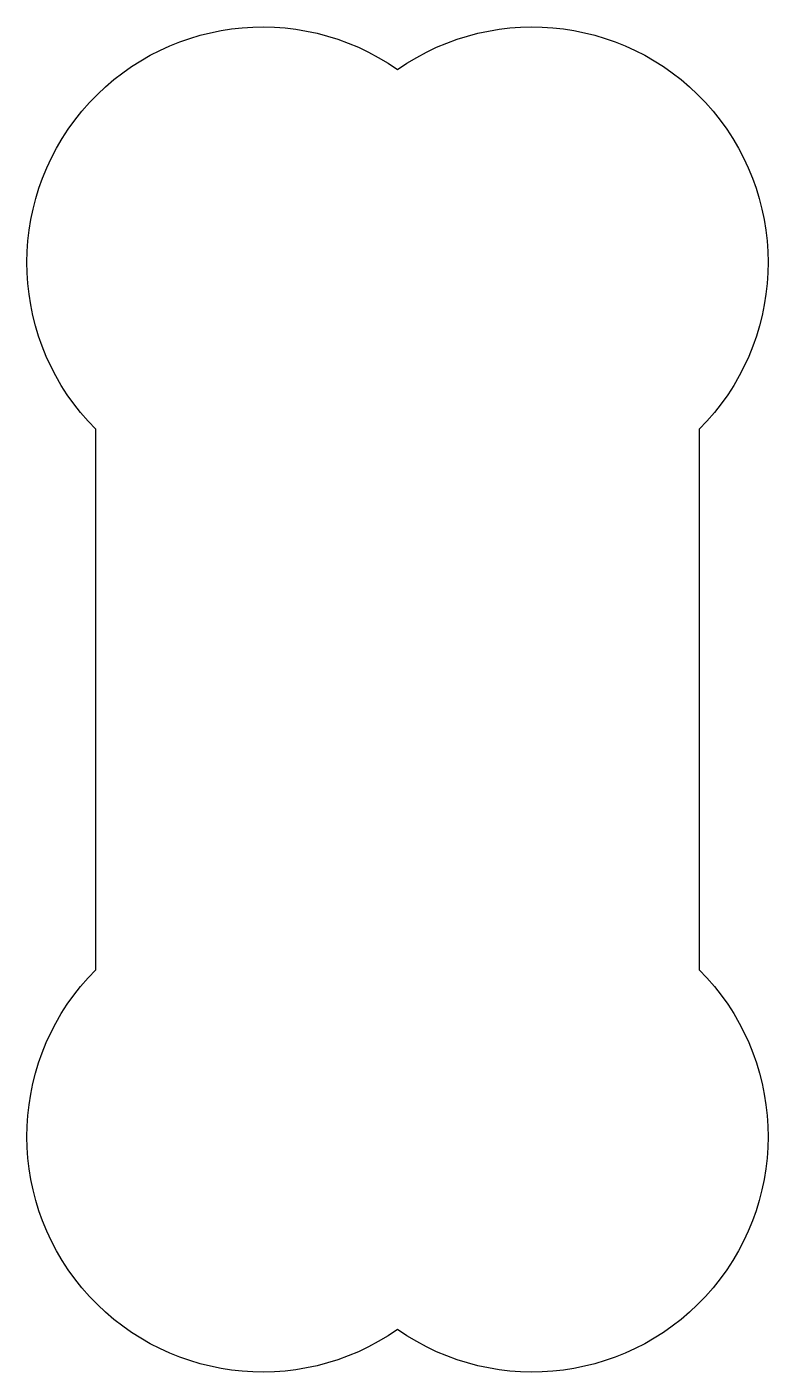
# Model space of a CAD drawing. Header units: millimetres. Extents: x -0.06 to 0.57, y -0.06 to 1.07.
import ezdxf

# ---------------------------------------------------------------- set-up
doc = ezdxf.new("R2010")
doc.units = ezdxf.units.MM
doc.layers.get('0').update_dxf_attribs({"linetype": 'CONTINUOUS'})

msp = doc.modelspace()

# ---------------------------------------------------------------- linework, layer by layer
msp.add_lwpolyline([(0.508, 0.2806, -0.915948), (0.254, -0.0223, -0.915948), (0, 0.2806), (0, 0.7354, -0.915948), (0.254, 1.0383, -0.915948), (0.508, 0.7354)], format="xyb", close=True)

doc.saveas('drawing.dxf')
